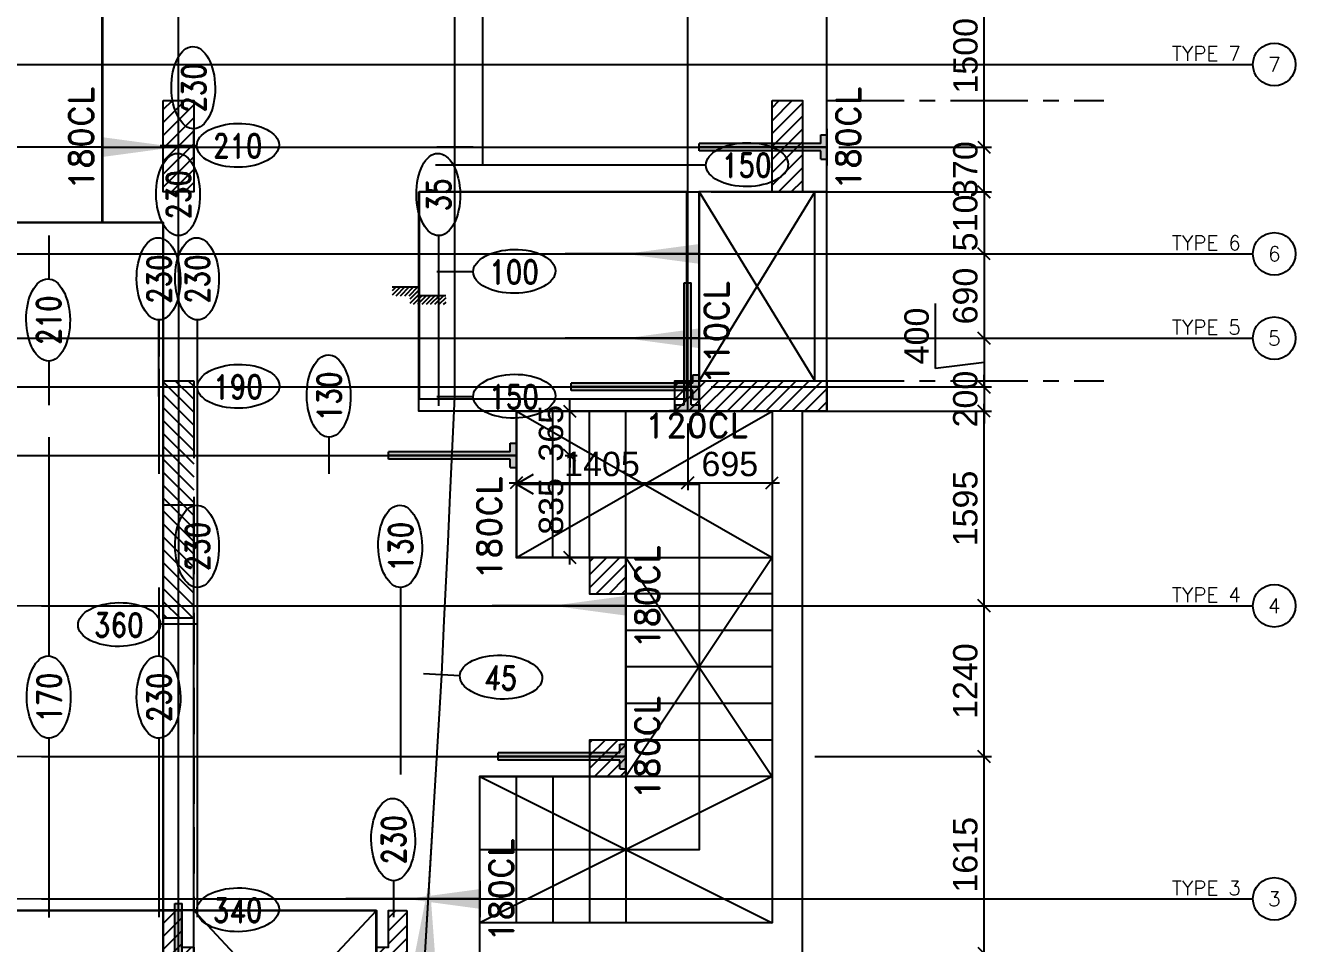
# Model space of a CAD drawing. Header units: centimetres. Extents: x 96271 to 179142, y 9855 to 112216.
# Drawn here: x 149848 to 150892, y 61433 to 62187 of the extents above; entities that cross this region are included whole.
import ezdxf
from ezdxf.enums import TextEntityAlignment as Align

# ---------------------------------------------------------------- set-up
doc = ezdxf.new("R2010")
doc.units = ezdxf.units.CM
doc.header["$LTSCALE"] = 100
doc.header["$MEASUREMENT"] = 0
doc.header["$PDSIZE"] = 0.2
for name, pattern in [('B-11553-XREF-L+1341.1-00$0$CENTER', [50.8, 31.75, -6.35, 6.35, -6.35]), ('B-11553-XREF-L+1341.1-00$0$DASHED2', [9.525, 6.35, -3.175]), ('B-11553-XREF-L+1341.1-00$0$HIDDEN', [9.525, 6.35, -3.175])]:
    doc.linetypes.add(name, pattern=pattern)
doc.layers.get('0').update_dxf_attribs({"linetype": 'CONTINUOUS'})
doc.layers.get('DEFPOINTS').update_dxf_attribs({"linetype": 'CONTINUOUS'})
for name, color, linetype in [('B-11553-XREF-L+1341.1-00$0$CCL-BEAM', 3, 'B-11553-XREF-L+1341.1-00$0$HIDDEN'), ('B-11553-XREF-L+1341.1-00$0$CCL-COLUMN', 4, 'CONTINUOUS'), ('B-11553-XREF-L+1341.1-00$0$CCL-COLUMN HATCH', 8, 'CONTINUOUS'), ('B-11553-XREF-L+1341.1-00$0$CCL-GRID LINE', 8, 'B-11553-XREF-L+1341.1-00$0$CENTER'), ('B-11553-XREF-L+1341.1-00$0$CCL-OPENING', 1, 'CONTINUOUS'), ('B-11553-XREF-L+1341.1-00$0$CCL-SLAB EDGE', 1, 'CONTINUOUS'), ('B-11553-XREF-L+1341.1-00$0$CCL-STAIRS', 11, 'CONTINUOUS'), ('B-11553-XREF-L+1341.1-00$0$CCL-WALL', 6, 'CONTINUOUS'), ('B-11553-XREF-L+1341.1-00$0$CCL-WALL HATCH', 8, 'CONTINUOUS'), ('B-11553-XREF-L+1341.1-00$0$CCL-WALL UNDER', 7, 'B-11553-XREF-L+1341.1-00$0$DASHED2'), ('CCL-TENDON 1 HORIZONTAL', 7, 'CONTINUOUS'), ('CCL-TENDON 1 VERTICAL', 7, 'CONTINUOUS'), ('CCL-TENDON DIM-H', 7, 'CONTINUOUS'), ('CCL-TENDON DIM-V', 1, 'CONTINUOUS'), ('CCL-TENDON HEIGHT-H', 4, 'CONTINUOUS'), ('CCL-TENDON HEIGHT-V', 4, 'CONTINUOUS'), ('CCL-TENDON TYPE-H', 3, 'CONTINUOUS'), ('CCL-TENDON TYPE-V', 3, 'CONTINUOUS'), ('CCL-TENDON-H', 8, 'CONTINUOUS'), ('CCL-TENDON-V', 8, 'CONTINUOUS'), ('cclBeamSlab', 7, 'CONTINUOUS'), ('Giff_Tendon_TendSched', 3, 'CONTINUOUS')]:
    doc.layers.add(name, color=color, linetype=linetype)
doc.styles.add('ROMAND', font='romand.shx', dxfattribs={"height": 10})
doc.styles.add('ROMANS_PROG', font='ROMANS.shx')
doc.styles.add('style1', font='sanss___.ttf')
doc.dimstyles.new('CCL-100', dxfattribs={"dimtxt": 200, "dimasz": 100, "dimexe": 60, "dimexo": 100, "dimgap": 50, "dimtad": 1, "dimdec": 0, "dimrnd": 5, "dimdsep": 46, "dimtxsty": 'style1', "dimblk": 'OBLIQUE', "dimcen": 90, "dimdle": 60, "dimclrd": 256, "dimclre": 8, "dimclrt": 7, "dimadec": 0, "dimazin": 0, "dimtfac": 1, "dimtdec": 0, "dimtix": 1, "dimtmove": 1, "dimatfit": 3, "dimfxl": 1, "dimtolj": 1, "dimarcsym": 0})

# ---------------------------------------------------------------- blocks, each defined once
blk = doc.blocks.new('ccl-gu-dead_end')
h = blk.add_hatch(color=7)
h.paths.add_polyline_path([(1050, 0), (1050, 30), (50, 30), (50, 100), (0, 100), (0, 0)])
h.paths.add_polyline_path([(1050, -30), (1050, 0), (0, 0), (0, -100), (50, -100), (50, -30)])
at = {"color": 7}
for p, q in [((0, 100), (0, -100)), ((50, 100), (0, 100)), ((0, 0), (1050, 0)), ((50, 100), (50, 30)), ((50, 30), (1050, 30)), ((1050, 30), (1050, -30)), ((50, -100), (0, -100)), ((50, -30), (1050, -30)), ((50, -30), (50, -100))]:
    blk.add_line(p, q, dxfattribs=at)
blk = doc.blocks.new('ccl-gu-live_end')
at = {"color": 7}
blk.add_line((0, 0), (1100, 0), dxfattribs=at)
blk.add_solid([(603, 0), (0, 81), (0, -81)], dxfattribs=at)
blk = doc.blocks.new('2-v', base_point=(14997, 14598.9))
at = {"layer": 'CCL-TENDON-V'}
blk.add_lwpolyline([(14997, 14598.9), (14997, 15592.6), (14997, 17942.4), (14998.75, 18915.5), (15000.5, 19888.6), (14997, 21867.6), (14997, 23280.1), (14997, 24692.6), (14997, 25127.63), (14997, 26012.28), (14997, 26622.6)], dxfattribs=at)
at = {"layer": 'CCL-TENDON TYPE-V'}
for name, p, rotation in [('ccl-gu-live_end', (14997, 26622.6), 270), ('ccl-gu-dead_end', (14997, 14598.9), 90)]:
    blk.add_blockref(name, p, dxfattribs=dict(at, rotation=rotation))
blk = doc.blocks.new('ccl-Tend-Chair-Height-Text')
at = {"color": 4}
blk.add_ellipse((469, 6), major_axis=(469, 6), ratio=0.532883, dxfattribs=at)
at = {"color": 3, "style": 'ROMAND', "width": 0.8}
blk.add_attdef('CHAIR_HT', text='', height=275, dxfattribs=at).set_placement((466, 0), align=Align.MIDDLE)
blk = doc.blocks.new('3-v', base_point=(17022, 15242.6))
at = {"layer": 'CCL-TENDON-V'}
blk.add_lwpolyline([(17022, 15242.6), (17060.86, 15891.96), (17098.74, 16525.13), (17158.6, 17525.4), (17179.8, 17970.94), (17210.52, 18616.74), (17228.9, 19003.08), (17267.2, 19808.1), (17267.2, 20833), (17267.2, 21857.8), (17267.2, 23264.3), (17267.2, 24670.8), (17267.2, 25110.74), (17267.2, 26005.39), (17267.2, 26622.6)], dxfattribs=at)
at = {"layer": 'CCL-TENDON TYPE-V'}
for name, p, rotation in [('ccl-gu-dead_end', (17267.2, 26622.6), 270), ('ccl-gu-live_end', (17022, 15242.6), 86.5753021620002)]:
    blk.add_blockref(name, p, dxfattribs=dict(at, rotation=rotation))
blk = doc.blocks.new('4-v', base_point=(19178.7, 19692.6))
at = {"layer": 'CCL-TENDON-V'}
blk.add_lwpolyline([(19178.7, 19692.6), (19178.7, 20797.08), (19178.7, 21709.1), (19178.7, 23190), (19178.7, 24670.8), (19178.7, 25110.74), (19178.7, 26005.39), (19178.7, 26622.6)], dxfattribs=at)
at = {"layer": 'CCL-TENDON TYPE-V'}
for name, p, rotation in [('ccl-gu-live_end', (19178.7, 26622.6), 270), ('ccl-gu-dead_end', (19178.7, 19692.6), 90)]:
    blk.add_blockref(name, p, dxfattribs=dict(at, rotation=rotation))
blk = doc.blocks.new('12-h', base_point=(11853.1, 20288.6))
at = {"layer": 'CCL-TENDON-H'}
blk.add_lwpolyline([(11853.1, 20288.6), (12872, 20288.6), (13934.5, 20288.6), (14837, 20288.6), (15153, 20288.6), (15651.68, 20288.6), (16378.21, 20288.6), (17212.5, 20288.6), (18097.4, 20288.6), (19272, 20288.6)], dxfattribs=at)
at = {"layer": 'CCL-TENDON TYPE-H'}
blk.add_blockref('ccl-gu-dead_end', (11853.1, 20288.6), dxfattribs=at)
at = {"layer": 'CCL-TENDON TYPE-H', "rotation": 180}
blk.add_blockref('ccl-gu-live_end', (19272, 20288.6), dxfattribs=at)
blk = doc.blocks.new('13-h', base_point=(14372, 21857.8))
at = {"layer": 'CCL-TENDON-H'}
blk.add_lwpolyline([(14372, 21857.8), (15122, 21857.8), (15865.68, 21857.8), (16534.9, 21857.8), (17497, 21857.8), (18339.25, 21857.8), (19250.29, 21857.8), (20322, 21857.8)], dxfattribs=at)
at = {"layer": 'CCL-TENDON TYPE-H'}
blk.add_blockref('ccl-gu-live_end', (14372, 21857.8), dxfattribs=at)
at = {"layer": 'CCL-TENDON TYPE-H', "rotation": 180}
blk.add_blockref('ccl-gu-dead_end', (20322, 21857.8), dxfattribs=at)
blk = doc.blocks.new('3-h', base_point=(4022, 15689.7))
at = {"layer": 'CCL-TENDON-H'}
blk.add_lwpolyline([(4022, 15689.7), (5342.21, 15689.7), (6545.72, 15689.7), (8447, 15689.7), (9513.7, 15689.7), (10188.91, 15689.7), (11059.87, 15689.7), (11705.82, 15689.7), (12439.07, 15689.7), (12747, 15689.7), (13872, 15685.7), (14837, 15685.7), (15153, 15685.7), (15958.5, 15685.7), (16764, 15685.7), (17472, 15685.7)], dxfattribs=at)
at = {"layer": 'CCL-TENDON TYPE-H', "rotation": 180}
blk.add_blockref('ccl-gu-live_end', (17472, 15685.7), dxfattribs=at)
blk = doc.blocks.new('4-h', base_point=(4022, 16859.1))
at = {"layer": 'CCL-TENDON-H'}
blk.add_lwpolyline([(4022, 16859.1), (5342.21, 16859.1), (6545.72, 16859.1), (8447, 16859.1), (9513.7, 16859.1), (10188.91, 16859.1), (11059.87, 16859.1), (11705.82, 16859.1), (12439.07, 16859.1), (12747, 16859.1), (13872, 16855.1), (14837, 16855.1), (15153, 16855.1), (15831.76, 16855.1), (16849.9, 16855.1), (18002.3, 16855.1), (18672, 16855.1)], dxfattribs=at)
at = {"layer": 'CCL-TENDON TYPE-H', "rotation": 180}
blk.add_blockref('ccl-gu-dead_end', (18672, 16855.1), dxfattribs=at)
blk = doc.blocks.new('5-h', base_point=(4022, 18096.6))
at = {"layer": 'CCL-TENDON-H'}
blk.add_lwpolyline([(4022, 18096.6), (4783.69, 18096.6), (5700.7, 18096.6), (6292.62, 18096.6), (7127.72, 18096.6), (8447, 18096.6), (9513.7, 18096.6), (10188.91, 18096.6), (11059.87, 18096.6), (11705.82, 18096.6), (12439.07, 18096.6), (12747, 18096.6), (13872, 18092.6), (14837, 18092.6), (15153, 18092.6), (15820.4, 18092.6), (16821.5, 18092.6), (17991.86, 18092.6), (18672, 18092.6)], dxfattribs=at)
at = {"layer": 'CCL-TENDON TYPE-H', "rotation": 180}
blk.add_blockref('ccl-gu-live_end', (18672, 18092.6), dxfattribs=at)
blk = doc.blocks.new('6-h', base_point=(4022, 19326.6))
at = {"layer": 'CCL-TENDON-H'}
blk.add_lwpolyline([(4022, 19326.6), (4783.69, 19326.6), (5700.7, 19326.6), (6292.62, 19326.6), (7127.72, 19326.6), (8447, 19326.6), (9544.71, 19326.6), (10239.55, 19326.6), (11135.82, 19326.6), (11800.55, 19326.6), (12555.12, 19326.6), (12872, 19326.6), (13934.5, 19326.6), (14837, 19326.6), (15153, 19326.6), (16234.5, 19326.6), (17206.9, 19326.6), (17772, 19326.6)], dxfattribs=at)
at = {"layer": 'CCL-TENDON TYPE-H', "rotation": 180}
blk.add_blockref('ccl-gu-dead_end', (17772, 19326.6), dxfattribs=at)
blk = doc.blocks.new('7-h', base_point=(4022, 19888.6))
at = {"layer": 'CCL-TENDON-H'}
blk.add_lwpolyline([(4022, 19888.6), (4783.69, 19888.6), (5700.7, 19888.6), (6292.62, 19888.6), (7127.72, 19888.6), (8447, 19888.6), (9544.71, 19888.6), (10239.55, 19888.6), (11135.82, 19888.6), (11800.55, 19888.6), (12555.12, 19888.6), (12872, 19888.6), (13934.5, 19888.6), (14837, 19888.6), (15153, 19888.6), (15651.68, 19888.6), (16378.21, 19888.6), (17212.5, 19888.6), (18097.4, 19888.6), (19272, 19888.6)], dxfattribs=at)
at = {"layer": 'CCL-TENDON TYPE-H', "rotation": 180}
blk.add_blockref('ccl-gu-dead_end', (19272, 19888.6), dxfattribs=at)
blk = doc.blocks.new('8-h', base_point=(4022, 20980.8))
at = {"layer": 'CCL-TENDON-H'}
blk.add_lwpolyline([(4022, 20980.8), (4783.69, 20980.8), (5700.7, 20980.8), (6292.62, 20980.8), (7127.72, 20980.8), (8447, 20980.8), (9544.71, 20980.8), (10239.55, 20980.8), (11135.82, 20980.8), (11800.55, 20980.8), (12555.12, 20980.8), (12872, 20980.8), (13934.5, 20980.8), (14997, 20980.8), (15666.31, 20980.8), (16268.61, 20980.8), (17134.5, 20980.8), (18052.92, 20980.8), (19272, 20980.8)], dxfattribs=at)
at = {"layer": 'CCL-TENDON TYPE-H', "rotation": 180}
blk.add_blockref('ccl-gu-live_end', (19272, 20980.8), dxfattribs=at)
blk = doc.blocks.new('B-11553-XREF-L+1341.1-00$0$S')
at = {"layer": 'B-11553-XREF-L+1341.1-00$0$CCL-WALL HATCH'}
h = blk.add_hatch(dxfattribs=at)
h.set_pattern_fill('ANSI31', color=256, scale=200, style=0)
h.set_pattern_definition([(135, (37609.085, 246.282), (17.67767, 17.67767), [])])
h.paths.add_polyline_path([(18732, 47318), (18732, 47393), (18512, 47393), (18512, 47323), (18293, 47323), (18293, 47248), (18587, 47248), (18587, 47318)])
at = {"layer": 'B-11553-XREF-L+1341.1-00$0$CCL-SLAB EDGE'}
blk.add_lwpolyline([(18732, 47393), (18512, 47393), (18512, 47323), (18293, 47323)], dxfattribs=at)
blk = doc.blocks.new('B-11553-XREF-L+1341.1-00', base_point=(3.4, 3.6))
at = {"layer": 'B-11553-XREF-L+1341.1-00$0$CCL-COLUMN HATCH'}
h = blk.add_hatch(dxfattribs=at)
h.set_pattern_fill('ANSI31', color=256, scale=600, style=0)
h.paths.add_polyline_path([(10850, 9500), (11100, 9500), (11100, 8750), (10850, 8750)])
h = blk.add_hatch(dxfattribs=at)
h.set_pattern_fill('ANSI31', color=256, scale=600, style=0)
h.paths.add_polyline_path([(15850, 9500), (16100, 9500), (16100, 8750), (15850, 8750)])
h = blk.add_hatch(dxfattribs=at)
h.set_pattern_fill('ANSI31', color=256, scale=600, angle=90, style=0)
h.paths.add_polyline_path([(10850, 7200), (11100, 7200), (11100, 5250), (10850, 5250)])
h = blk.add_hatch(dxfattribs=at)
h.set_pattern_fill('ANSI31', color=256, scale=600, style=0)
h.paths.add_polyline_path([(16300, 6950), (15050, 6950), (15050, 7200), (16300, 7200)])
h = blk.add_hatch(dxfattribs=at)
h.set_pattern_fill('ANSI31', color=256, scale=600, style=0)
h.paths.add_polyline_path([(14650, 5750), (14350, 5750), (14350, 5450), (14650, 5450)])
h = blk.add_hatch(dxfattribs=at)
h.set_pattern_fill('ANSI31', color=256, scale=600, style=0)
h.paths.add_polyline_path([(14650, 4250), (14350, 4250), (14350, 3950), (14650, 3950)])
at = {"layer": 'B-11553-XREF-L+1341.1-00$0$CCL-WALL HATCH'}
h = blk.add_hatch(dxfattribs=at)
h.set_pattern_fill('ANSI31', color=256, scale=600, style=0)
h.paths.add_polyline_path([(12700, 2850), (12700, 2550), (12600, 2550), (12600, 1250), (11100, 1250), (11100, 2550), (11000, 2550), (11000, 2850), (10850, 2850), (10850, 1000), (12850, 1000), (12850, 2850)])
at = {"layer": 'B-11553-XREF-L+1341.1-00$0$CCL-BEAM', "ltscale": 0.6}
for points in [[(10850, 5250), (10850, 2850)], [(11100, 5250), (11100, 2850)]]:
    blk.add_lwpolyline(points, dxfattribs=at)
at = {"layer": 'B-11553-XREF-L+1341.1-00$0$CCL-COLUMN'}
for points in [[(10850, 9500), (11100, 9500), (11100, 8750), (10850, 8750)], [(15850, 9500), (16100, 9500), (16100, 8750), (15850, 8750)], [(16300, 6950), (15050, 6950), (15050, 7200), (16300, 7200)], [(14650, 5750), (14350, 5750), (14350, 5450), (14650, 5450)], [(14650, 4250), (14350, 4250), (14350, 3950), (14650, 3950)]]:
    blk.add_lwpolyline(points, close=True, dxfattribs=at)
at = {"layer": 'B-11553-XREF-L+1341.1-00$0$CCL-GRID LINE', "ltscale": 0.2}
for p, q in [((16300, 9500), (18575.6, 9500)), ((16300, 7200), (18575.6, 7200))]:
    blk.add_line(p, q, dxfattribs=at)
at = {"layer": 'B-11553-XREF-L+1341.1-00$0$CCL-OPENING', "color": 8, "ltscale": 10}
for p, q in [((15250, 8750), (16200, 7200)), ((16200, 8750), (15250, 7200)), ((11100, 2850), (12600, 1250)), ((11100, 1250), (12600, 2850))]:
    blk.add_line(p, q, dxfattribs=at)
for points in [[(13750, 5750), (15850, 6950)], [(13750, 6950), (15850, 5750)], [(14650, 5750), (15850, 3950)], [(15850, 5750), (14650, 3950)], [(13450, 3950), (15850, 2750)], [(15850, 3950), (13450, 2750)]]:
    blk.add_lwpolyline(points, dxfattribs=at)
at = {"layer": 'B-11553-XREF-L+1341.1-00$0$CCL-SLAB EDGE'}
blk.add_lwpolyline([(16300, 8850), (16300, 13880), (10350, 13880), (10350, 8500), (8850, 8500), (8850, 11200), (0, 11200), (0, 0), (8850, 0), (8850, 2850), (10850, 2850), (10850, 1000), (13550, 1000), (13550, 2500), (16100, 2500), (16100, 6950), (16300, 6950), (16300, 8850)], dxfattribs=at)
for points in [[(15150, 8750), (12950, 8750), (12950, 7050), (15150, 7050)], [(16200, 8750), (15250, 8750), (15250, 7200), (16200, 7200)], [(13450, 3950), (14650, 3950), (14650, 5750), (13750, 5750), (13750, 6950), (15850, 6950), (15850, 2750), (13450, 2750)], [(11100, 2850), (12600, 2850), (12600, 1250), (11100, 1250)]]:
    blk.add_lwpolyline(points, close=True, dxfattribs=at)
at = {"layer": 'B-11553-XREF-L+1341.1-00$0$CCL-STAIRS', "ltscale": 0.3}
for p, q in [((14050, 5750), (14050, 6950)), ((14350, 5750), (14350, 6950)), ((14650, 5750), (14650, 6950)), ((14050, 3950), (14050, 2750)), ((14350, 3950), (14350, 2750)), ((14650, 3950), (14650, 2750))]:
    blk.add_line(p, q, dxfattribs=at)
for points in [[(13750, 6950), (13750, 5750)], [(13886.6, 6428.9), (13750, 6350), (13886.6, 6271.1)], [(13750, 6350), (15250, 6350), (15250, 3350), (13450, 3350)], [(13800, 5750), (14335, 5750)], [(14650, 5750), (15850, 5750)], [(15850, 5450), (14650, 5450)], [(15850, 5150), (14650, 5150)], [(15850, 4850), (14650, 4850)], [(15850, 4550), (14650, 4550)], [(15850, 4250), (14650, 4250)], [(13450, 2750), (13450, 3950)], [(13750, 2750), (13750, 3950)], [(15850, 3950), (14646.4, 3950)]]:
    blk.add_lwpolyline(points, dxfattribs=at)
at = {"layer": 'B-11553-XREF-L+1341.1-00$0$CCL-WALL'}
blk.add_lwpolyline([(12850, 2850), (12850, 1000), (10850, 1000), (10850, 2850), (11000, 2850), (11000, 2550), (11100, 2550), (11100, 1250), (12600, 1250), (12600, 2550), (12700, 2550), (12700, 2850)], close=True, dxfattribs=at)
at = {"layer": 'B-11553-XREF-L+1341.1-00$0$CCL-WALL UNDER'}
blk.add_lwpolyline([(10850, 7200), (11100, 7200), (11100, 5250), (10850, 5250)], close=True, dxfattribs=at)
at = {"xscale": -1}
blk.add_blockref('B-11553-XREF-L+1341.1-00$0$S', (31462.4, -39422.9), dxfattribs=at)
blk = doc.blocks.new('_Oblique')
at = {"color": 0, "linetype": 'ByBlock', "lineweight": -2}
blk.add_line((-0.5, -0.5), (0.5, 0.5), dxfattribs=at)
blk = doc.blocks.new('*D1597')
at = {"layer": 'CCL-TENDON DIM-H', "lineweight": -2, "transparency": 16777216}
for p, q in [((21613, 21857), (21614, 21957)), ((21613, 21489), (21613, 21857)), ((21613, 21489), (21613, 21389))]:
    blk.add_line(p, q, dxfattribs=at)
at = {"layer": 'CCL-TENDON DIM-H', "color": 8, "lineweight": -2, "transparency": 16777216}
for p, q in [((20420, 21858), (21673, 21857)), ((20420, 21490), (21673, 21489))]:
    blk.add_line(p, q, dxfattribs=at)
at = {"layer": 'DEFPOINTS', "color": 0, "transparency": 16777216}
for p in [(20320, 21858), (21613, 21857), (20320, 21490)]:
    blk.add_point(p, dxfattribs=at)
at = {"layer": 'CCL-TENDON DIM-H', "lineweight": -2, "transparency": 16777216, "xscale": 100, "yscale": 100, "zscale": 100}
for p, rotation in [((21613, 21857), 269.9776624652396), ((21613, 21489), 89.97766246523956)]:
    blk.add_blockref('_Oblique', p, dxfattribs=dict(at, rotation=rotation))
at = {"layer": 'CCL-TENDON DIM-H', "color": 7, "transparency": 16777216, "insert": (21460, 21673), "char_height": 200, "attachment_point": 5, "rotation": 89.9777, "style": 'style1'}
blk.add_mtext('\\A1;370', dxfattribs=at)
blk = doc.blocks.new('*D1598')
at = {"layer": 'CCL-TENDON DIM-H', "lineweight": -2, "transparency": 16777216}
blk.add_line((21613, 21797), (21614, 23417), dxfattribs=at)
at = {"layer": 'CCL-TENDON DIM-H', "color": 8, "lineweight": -2, "transparency": 16777216}
for p, q in [((20421, 23358), (21674, 23357)), ((20420, 21858), (21673, 21857))]:
    blk.add_line(p, q, dxfattribs=at)
at = {"layer": 'DEFPOINTS', "color": 0, "transparency": 16777216}
for p in [(20321, 23358), (21614, 23357), (20320, 21858)]:
    blk.add_point(p, dxfattribs=at)
at = {"layer": 'CCL-TENDON DIM-H', "lineweight": -2, "transparency": 16777216, "xscale": 100, "yscale": 100, "zscale": 100}
for p, rotation in [((21614, 23357), 89.97766246523977), ((21613, 21857), 269.9776624652397)]:
    blk.add_blockref('_Oblique', p, dxfattribs=dict(at, rotation=rotation))
at = {"layer": 'CCL-TENDON DIM-H', "color": 7, "transparency": 16777216, "insert": (21461, 22607), "char_height": 200, "attachment_point": 5, "rotation": 89.9777, "style": 'style1'}
blk.add_mtext('\\A1;1500', dxfattribs=at)
blk = doc.blocks.new('*D1602')
at = {"layer": 'CCL-TENDON DIM-H', "lineweight": -2, "transparency": 16777216}
for p, q in [((21613, 21490), (21613, 21590)), ((21613, 21490), (21613, 20981)), ((21613, 20981), (21613, 20881))]:
    blk.add_line(p, q, dxfattribs=at)
at = {"layer": 'CCL-TENDON DIM-H', "color": 8, "lineweight": -2, "transparency": 16777216}
for p, q in [((19372, 21490), (21673, 21490)), ((19372, 20981), (21673, 20981))]:
    blk.add_line(p, q, dxfattribs=at)
at = {"layer": 'DEFPOINTS', "color": 0, "transparency": 16777216}
for p in [(19272, 21490), (19272, 20981), (21613, 20981)]:
    blk.add_point(p, dxfattribs=at)
at = {"layer": 'CCL-TENDON DIM-H', "lineweight": -2, "transparency": 16777216, "xscale": 100, "yscale": 100, "zscale": 100}
for p, rotation in [((21613, 21490), 270), ((21613, 20981), 90)]:
    blk.add_blockref('_Oblique', p, dxfattribs=dict(at, rotation=rotation))
at = {"layer": 'CCL-TENDON DIM-H', "color": 7, "transparency": 16777216, "insert": (21460, 21235), "char_height": 200, "attachment_point": 5, "rotation": 90, "style": 'style1'}
blk.add_mtext('\\A1;510', dxfattribs=at)
blk = doc.blocks.new('*D1603')
at = {"layer": 'CCL-TENDON DIM-H', "color": 8, "lineweight": -2, "transparency": 16777216}
for p, q in [((19372, 20981), (21673, 20981)), ((19372, 20289), (21673, 20289))]:
    blk.add_line(p, q, dxfattribs=at)
at = {"layer": 'CCL-TENDON DIM-H', "lineweight": -2, "transparency": 16777216}
blk.add_line((21613, 21041), (21613, 20229), dxfattribs=at)
at = {"layer": 'DEFPOINTS', "color": 0, "transparency": 16777216}
for p in [(19272, 20981), (19272, 20289), (21613, 20289)]:
    blk.add_point(p, dxfattribs=at)
at = {"layer": 'CCL-TENDON DIM-H', "lineweight": -2, "transparency": 16777216, "xscale": 100, "yscale": 100, "zscale": 100}
for p, rotation in [((21613, 20981), 90), ((21613, 20289), 270)]:
    blk.add_blockref('_Oblique', p, dxfattribs=dict(at, rotation=rotation))
at = {"layer": 'CCL-TENDON DIM-H', "color": 7, "transparency": 16777216, "insert": (21460, 20635), "char_height": 200, "attachment_point": 5, "rotation": 90, "style": 'style1'}
blk.add_mtext('\\A1;690', dxfattribs=at)
blk = doc.blocks.new('*D1604')
at = {"layer": 'CCL-TENDON DIM-H', "lineweight": -2, "transparency": 16777216}
for p, q in [((21213, 20039), (21213, 20575)), ((21613, 20349), (21613, 19829)), ((21613, 20089), (21213, 20039))]:
    blk.add_line(p, q, dxfattribs=at)
at = {"layer": 'CCL-TENDON DIM-H', "color": 8, "lineweight": -2, "transparency": 16777216}
for p, q in [((19372, 20289), (21673, 20289)), ((19372, 19889), (21673, 19889))]:
    blk.add_line(p, q, dxfattribs=at)
at = {"layer": 'DEFPOINTS', "color": 0, "transparency": 16777216}
for p in [(19272, 20289), (19272, 19889), (21613, 19889)]:
    blk.add_point(p, dxfattribs=at)
at = {"layer": 'CCL-TENDON DIM-H', "lineweight": -2, "transparency": 16777216, "xscale": 100, "yscale": 100, "zscale": 100}
for p, rotation in [((21613, 20289), 90), ((21613, 19889), 270)]:
    blk.add_blockref('_Oblique', p, dxfattribs=dict(at, rotation=rotation))
at = {"layer": 'CCL-TENDON DIM-H', "color": 7, "transparency": 16777216, "insert": (21060, 20307), "char_height": 200, "attachment_point": 5, "rotation": 90, "style": 'style1'}
blk.add_mtext('\\A1;400', dxfattribs=at)
blk = doc.blocks.new('*D1605')
at = {"layer": 'CCL-TENDON DIM-H', "lineweight": -2, "transparency": 16777216}
for p, q in [((21613, 19889), (21613, 19989)), ((21613, 19889), (21613, 19690)), ((21613, 19690), (21613, 19590))]:
    blk.add_line(p, q, dxfattribs=at)
at = {"layer": 'CCL-TENDON DIM-H', "color": 8, "lineweight": -2, "transparency": 16777216}
for p, q in [((19372, 19889), (21673, 19889)), ((20422, 19690), (21673, 19690))]:
    blk.add_line(p, q, dxfattribs=at)
at = {"layer": 'DEFPOINTS', "color": 0, "transparency": 16777216}
for p in [(19272, 19889), (20322, 19690), (21613, 19690)]:
    blk.add_point(p, dxfattribs=at)
at = {"layer": 'CCL-TENDON DIM-H', "lineweight": -2, "transparency": 16777216, "xscale": 100, "yscale": 100, "zscale": 100}
for p, rotation in [((21613, 19889), 270), ((21613, 19690), 90)]:
    blk.add_blockref('_Oblique', p, dxfattribs=dict(at, rotation=rotation))
at = {"layer": 'CCL-TENDON DIM-H', "color": 7, "transparency": 16777216, "insert": (21460, 19789), "char_height": 200, "attachment_point": 5, "rotation": 90, "style": 'style1'}
blk.add_mtext('\\A1;200', dxfattribs=at)
blk = doc.blocks.new('*D1606')
at = {"layer": 'CCL-TENDON DIM-V', "color": 8, "lineweight": -2, "transparency": 16777216}
for p, q in [((17772, 19590), (17772, 19042)), ((19179, 19590), (19179, 19042))]:
    blk.add_line(p, q, dxfattribs=at)
at = {"layer": 'CCL-TENDON DIM-V', "lineweight": -2, "transparency": 16777216}
blk.add_line((17712, 19102), (19239, 19102), dxfattribs=at)
at = {"layer": 'DEFPOINTS', "color": 0, "transparency": 16777216}
for p in [(17772, 19690), (19179, 19690), (19179, 19102)]:
    blk.add_point(p, dxfattribs=at)
at = {"layer": 'CCL-TENDON DIM-V', "lineweight": -2, "transparency": 16777216, "xscale": 100, "yscale": 100, "zscale": 100, "rotation": 180}
blk.add_blockref('_Oblique', (17772, 19102), dxfattribs=at)
at = {"layer": 'CCL-TENDON DIM-V', "lineweight": -2, "transparency": 16777216, "xscale": 100, "yscale": 100, "zscale": 100}
blk.add_blockref('_Oblique', (19179, 19102), dxfattribs=at)
at = {"layer": 'CCL-TENDON DIM-V', "color": 7, "transparency": 16777216, "insert": (18475, 19255), "char_height": 200, "attachment_point": 5, "style": 'style1'}
blk.add_mtext('\\A1;1405', dxfattribs=at)
blk = doc.blocks.new('*D1607')
at = {"layer": 'CCL-TENDON DIM-V', "color": 8, "lineweight": -2, "transparency": 16777216}
for p, q in [((19179, 19590), (19179, 19042)), ((19872, 19590), (19872, 19042))]:
    blk.add_line(p, q, dxfattribs=at)
at = {"layer": 'CCL-TENDON DIM-V', "lineweight": -2, "transparency": 16777216}
blk.add_line((19119, 19102), (19932, 19102), dxfattribs=at)
at = {"layer": 'DEFPOINTS', "color": 0, "transparency": 16777216}
for p in [(19179, 19690), (19872, 19690), (19872, 19102)]:
    blk.add_point(p, dxfattribs=at)
at = {"layer": 'CCL-TENDON DIM-V', "lineweight": -2, "transparency": 16777216, "xscale": 100, "yscale": 100, "zscale": 100, "rotation": 180}
blk.add_blockref('_Oblique', (19179, 19102), dxfattribs=at)
at = {"layer": 'CCL-TENDON DIM-V', "lineweight": -2, "transparency": 16777216, "xscale": 100, "yscale": 100, "zscale": 100}
blk.add_blockref('_Oblique', (19872, 19102), dxfattribs=at)
at = {"layer": 'CCL-TENDON DIM-V', "color": 7, "transparency": 16777216, "insert": (19525, 19255), "char_height": 200, "attachment_point": 5, "style": 'style1'}
blk.add_mtext('\\A1;695', dxfattribs=at)
blk = doc.blocks.new('*D1608')
at = {"layer": 'CCL-TENDON DIM-H', "lineweight": -2, "transparency": 16777216}
blk.add_line((21613, 15180), (21613, 16915), dxfattribs=at)
at = {"layer": 'CCL-TENDON DIM-H', "color": 8, "lineweight": -2, "transparency": 16777216}
for p, q in [((20222, 16855), (21673, 16855)), ((20222, 15240), (21673, 15240))]:
    blk.add_line(p, q, dxfattribs=at)
at = {"layer": 'DEFPOINTS', "color": 0, "transparency": 16777216}
for p in [(20122, 16855), (21613, 16855), (20122, 15240)]:
    blk.add_point(p, dxfattribs=at)
at = {"layer": 'CCL-TENDON DIM-H', "lineweight": -2, "transparency": 16777216, "xscale": 100, "yscale": 100, "zscale": 100}
for p, rotation in [((21613, 16855), 90), ((21613, 15240), 270)]:
    blk.add_blockref('_Oblique', p, dxfattribs=dict(at, rotation=rotation))
at = {"layer": 'CCL-TENDON DIM-H', "color": 7, "transparency": 16777216, "insert": (21460, 16048), "char_height": 200, "attachment_point": 5, "rotation": 90, "style": 'style1'}
blk.add_mtext('\\A1;1615', dxfattribs=at)
blk = doc.blocks.new('*D1609')
at = {"layer": 'CCL-TENDON DIM-H', "color": 8, "lineweight": -2, "transparency": 16777216}
for p, q in [((20222, 18093), (21673, 18093)), ((20222, 16855), (21673, 16855))]:
    blk.add_line(p, q, dxfattribs=at)
at = {"layer": 'CCL-TENDON DIM-H', "lineweight": -2, "transparency": 16777216}
blk.add_line((21613, 16795), (21613, 18153), dxfattribs=at)
at = {"layer": 'DEFPOINTS', "color": 0, "transparency": 16777216}
for p in [(20122, 18093), (21613, 18093), (20122, 16855)]:
    blk.add_point(p, dxfattribs=at)
at = {"layer": 'CCL-TENDON DIM-H', "lineweight": -2, "transparency": 16777216, "xscale": 100, "yscale": 100, "zscale": 100}
for p, rotation in [((21613, 18093), 90), ((21613, 16855), 270)]:
    blk.add_blockref('_Oblique', p, dxfattribs=dict(at, rotation=rotation))
at = {"layer": 'CCL-TENDON DIM-H', "color": 7, "transparency": 16777216, "insert": (21460, 17474), "char_height": 200, "attachment_point": 5, "rotation": 90, "style": 'style1'}
blk.add_mtext('\\A1;1240', dxfattribs=at)
blk = doc.blocks.new('*D1610')
at = {"layer": 'CCL-TENDON DIM-H', "lineweight": -2, "transparency": 16777216}
blk.add_line((21613, 18033), (21613, 19750), dxfattribs=at)
at = {"layer": 'CCL-TENDON DIM-H', "color": 8, "lineweight": -2, "transparency": 16777216}
for p, q in [((20222, 19690), (21673, 19690)), ((20222, 18093), (21673, 18093))]:
    blk.add_line(p, q, dxfattribs=at)
at = {"layer": 'DEFPOINTS', "color": 0, "transparency": 16777216}
for p in [(20122, 19690), (21613, 19690), (20122, 18093)]:
    blk.add_point(p, dxfattribs=at)
at = {"layer": 'CCL-TENDON DIM-H', "lineweight": -2, "transparency": 16777216, "xscale": 100, "yscale": 100, "zscale": 100}
for p, rotation in [((21613, 19690), 90), ((21613, 18093), 270)]:
    blk.add_blockref('_Oblique', p, dxfattribs=dict(at, rotation=rotation))
at = {"layer": 'CCL-TENDON DIM-H', "color": 7, "transparency": 16777216, "insert": (21460, 18891), "char_height": 200, "attachment_point": 5, "rotation": 90, "style": 'style1'}
blk.add_mtext('\\A1;1595', dxfattribs=at)
blk = doc.blocks.new('*D1611')
at = {"layer": 'CCL-TENDON DIM-H', "color": 8, "lineweight": -2, "transparency": 16777216}
for p, q in [((18172, 19327), (18270, 19327)), ((18172, 18490), (18270, 18490))]:
    blk.add_line(p, q, dxfattribs=at)
at = {"layer": 'CCL-TENDON DIM-H', "lineweight": -2, "transparency": 16777216}
blk.add_line((18210, 18430), (18210, 19387), dxfattribs=at)
at = {"layer": 'DEFPOINTS', "color": 0, "transparency": 16777216}
for p in [(18072, 19327), (18210, 19327), (18072, 18490)]:
    blk.add_point(p, dxfattribs=at)
at = {"layer": 'CCL-TENDON DIM-H', "lineweight": -2, "transparency": 16777216, "xscale": 100, "yscale": 100, "zscale": 100}
for p, rotation in [((18210, 19327), 90), ((18210, 18490), 270)]:
    blk.add_blockref('_Oblique', p, dxfattribs=dict(at, rotation=rotation))
at = {"layer": 'CCL-TENDON DIM-H', "color": 7, "transparency": 16777216, "insert": (18057, 18908), "char_height": 200, "attachment_point": 5, "rotation": 90, "style": 'style1'}
blk.add_mtext('\\A1;835', dxfattribs=at)
blk = doc.blocks.new('*D1612')
at = {"layer": 'CCL-TENDON DIM-H', "lineweight": -2, "transparency": 16777216}
for p, q in [((18210, 19690), (18210, 19790)), ((18210, 19327), (18210, 19690)), ((18210, 19327), (18210, 19227))]:
    blk.add_line(p, q, dxfattribs=at)
at = {"layer": 'CCL-TENDON DIM-H', "color": 8, "lineweight": -2, "transparency": 16777216}
for p, q in [((18172, 19690), (18270, 19690)), ((18172, 19327), (18270, 19327))]:
    blk.add_line(p, q, dxfattribs=at)
at = {"layer": 'DEFPOINTS', "color": 0, "transparency": 16777216}
for p in [(18072, 19690), (18210, 19690), (18072, 19327)]:
    blk.add_point(p, dxfattribs=at)
at = {"layer": 'CCL-TENDON DIM-H', "lineweight": -2, "transparency": 16777216, "xscale": 100, "yscale": 100, "zscale": 100}
for p, rotation in [((18210, 19690), 270), ((18210, 19327), 90)]:
    blk.add_blockref('_Oblique', p, dxfattribs=dict(at, rotation=rotation))
at = {"layer": 'CCL-TENDON DIM-H', "color": 7, "transparency": 16777216, "insert": (18057, 19508), "char_height": 200, "attachment_point": 5, "rotation": 90, "style": 'style1'}
blk.add_mtext('\\A1;365', dxfattribs=at)
blk = doc.blocks.new('A$C173F2883')
at = {"layer": 'CCL-TENDON HEIGHT-H', "color": 0}
for p, q in [((19290.6, 11085), (19290.6, 12883.7)), ((19290.6, 11085), (19290.6, 12883.7)), ((19290.6, 11085), (19290.6, 12883.7)), ((16165.6, 11083.7), (16165.6, 11383.7)), ((16915.6, 11083.7), (16915.6, 11383.7)), ((16915.6, 11083.7), (16915.6, 11383.7)), ((16915.6, 11083.7), (16915.6, 11383.7)), ((19290.6, 11083.7), (19290.6, 11383.7)), ((19290.6, 11083.7), (19290.6, 11383.7)), ((19290.6, 11083.7), (19290.6, 11383.7)), ((22115.6, 11383.7), (22115.6, 11083.7)), ((15728.1, 10151.9), (15728.1, 10506.7)), ((16790.6, 10206.7), (16790.6, 10506.7)), ((16790.6, 10206.7), (16790.6, 10506.7)), ((16790.6, 10206.7), (16790.6, 10506.7)), ((18928.1, 9110.9), (18928.1, 10506.7)), ((18928.1, 9110.9), (18928.1, 10506.7)), ((21065.6, 10506.7), (21065.6, 10206.7)), ((16630.6, 8552.5), (16629.4, 9814.5)), ((16630.6, 9514.5), (16630.6, 9814.5)), ((16946.6, 4911.6), (16945.4, 9814.5)), ((16946.6, 9514.5), (16946.6, 9814.5)), ((16946.6, 9514.5), (16946.6, 9814.5)), ((16946.6, 9514.5), (16946.6, 9814.5)), ((21065.6, 9814.5), (21065.6, 9514.5)), ((15728.1, 9114.5), (15728.1, 9477.1)), ((15728.1, 9114.5), (15728.1, 9414.5)), ((16630.6, 9114.5), (16630.6, 9414.5)), ((16946.6, 9114.5), (16946.6, 9414.5)), ((16946.6, 9114.5), (16946.6, 9414.5)), ((16946.6, 9114.5), (16946.6, 9414.5)), ((21065.6, 9414.5), (21065.6, 9114.5)), ((15728.1, 7056.4), (15728.1, 8852.5)), ((18028.1, 8552.5), (18028.1, 8852.5)), ((18028.1, 8552.5), (18028.1, 8852.5)), ((19565.6, 8852.5), (19565.6, 8552.5)), ((16630.6, 7056.4), (16630.6, 7618.5)), ((16630.6, 7318.5), (16630.6, 7618.5)), ((16946.6, 7318.5), (16946.6, 7618.5)), ((16946.6, 7318.5), (16946.6, 7618.5)), ((18615.1, 6082.3), (18615.1, 7618.5)), ((18615.1, 6082.3), (18615.1, 7618.5)), ((20465.6, 7618.5), (20465.6, 7318.5)), ((15728.1, 4910.3), (15728.1, 6381)), ((16630.6, 4911.6), (16630.6, 6381)), ((16630.6, 6081), (16630.6, 6381)), ((16946.6, 6081), (16946.6, 6381)), ((16946.6, 6081), (16946.6, 6381)), ((20465.6, 6381), (20465.6, 6081)), ((16946.6, 4911.6), (16946.6, 5211.6)), ((16946.6, 4911.6), (16946.6, 5211.6)), ((18557.6, 4911.6), (18557.6, 5211.6)), ((19265.6, 5211.6), (19265.6, 4911.6))]:
    blk.add_line(p, q, dxfattribs=at)
at = {"layer": 'CCL-TENDON HEIGHT-V', "color": 0}
for p, q in [((16940.6, 11243.5), (16640.6, 11243.5)), ((19210.8, 11233.7), (18910.8, 11233.7)), ((21122.3, 11085), (18900.8, 11085)), ((19210.8, 10208.9), (18910.8, 10208.9)), ((16944.1, 9264.7), (16644.1, 9264.2)), ((19210.8, 9184), (18910.8, 9184)), ((21122.3, 9068.5), (20822.3, 9068.5)), ((21122.3, 9068.5), (20822.3, 9068.5)), ((16940.6, 7318), (16640.6, 7318.5)), ((16940.6, 7318), (16640.6, 7318.5)), ((19102, 6894.1), (18802.3, 6908.4)), ((19102, 6894.1), (18802.3, 6908.4)), ((19102, 6894.1), (18802.3, 6908.4)), ((19102, 6894.1), (18802.3, 6908.4)), ((16940.6, 4968.5), (16640.6, 4968.5))]:
    blk.add_line(p, q, dxfattribs=at)
at = {"layer": 'CCL-TENDON TYPE-H'}
for p, q in [((14665.6, 11911.2), (25615.6, 11911.2)), ((16165.6, 11233.7), (2314.9, 11233.7)), ((21065.6, 10356.7), (25615.6, 10356.7)), ((21065.6, 9664.5), (25615.6, 9664.5)), ((20465.6, 7468.5), (25615.6, 7468.5)), ((19265.6, 5061.6), (25615.6, 5061.6))]:
    blk.add_line(p, q, dxfattribs=at)
for centre in [(25790.6, 11911.2), (25790.6, 10356.7), (25790.6, 9664.5), (25790.6, 7468.5), (25790.6, 5061.6)]:
    blk.add_circle(centre, 175, dxfattribs=at)
at = {"layer": 'cclBeamSlab'}
for points in [[(16663.6, 10615.9), (16163.6, 10615.9), (16163.6, 15995.9), (22113.6, 15995.9), (22113.6, 10865.9), (21063.6, 10865.9), (21063.6, 9065.9), (19563.6, 9065.9), (19563.6, 7865.9), (20463.6, 7865.9), (20463.6, 6065.9), (19263.6, 6065.9), (19263.6, 4615.9), (18663.6, 4615.9), (18413.6, 4615.9), (18413.6, 4965.9), (16913.6, 4965.9), (16663.6, 4965.9)], [(14663.6, 4965.9), (14663.6, 2115.9), (5815.6, 2115.9), (5815.6, 13315.9), (14663.6, 13315.9), (14663.6, 10615.9), (16663.6, 10615.9), (16663.6, 3115.9), (16663.6, 4965.9)], [(18763.6, 10865.9), (21063.6, 10865.9), (21063.6, 9065.9), (18763.6, 9065.9)], [(16913.6, 8295.9), (16913.6, 3245.9), (16663.6, 3245.9), (16663.6, 8295.9)]]:
    blk.add_lwpolyline(points, close=True, dxfattribs=at)
at = {"layer": 'CCL-TENDON 1 HORIZONTAL', "xscale": 0.72, "yscale": 0.72, "zscale": 0.72, "rotation": 90}
for p, values in [((16915.6, 11383.7), {'CHAIR_HT': '230'}), ((16790.6, 10506.7), {'CHAIR_HT': '230'}), ((18928.1, 10506.7), {'CHAIR_HT': '35'}), ((16630.6, 9814.5), {'CHAIR_HT': '230'}), ((16946.6, 9814.5), {'CHAIR_HT': '230'}), ((15723.5, 9476.9), {'CHAIR_HT': '210'}), ((18028.1, 8852.5), {'CHAIR_HT': '130'}), ((16946.6, 7618.5), {'CHAIR_HT': '230'}), ((18615.1, 7618.5), {'CHAIR_HT': '130'}), ((15728.1, 6381), {'CHAIR_HT': '170'}), ((16630.6, 6381), {'CHAIR_HT': '230'}), ((18557.6, 5211.6), {'CHAIR_HT': '230'})]:
    blk.add_blockref('ccl-Tend-Chair-Height-Text', p, dxfattribs=at).add_auto_attribs(values)
at = {"layer": 'CCL-TENDON 1 HORIZONTAL'}
for name, p in [('13-h', (16165.6, 11233.7)), ('8-h', (5815.6, 10356.7)), ('12-h', (13646.7, 9664.5)), ('7-h', (5815.6, 9264.5)), ('6-h', (5815.6, 8702.5)), ('5-h', (5815.6, 7472.5)), ('4-h', (5815.6, 6235)), ('3-h', (5815.6, 5065.6))]:
    blk.add_blockref(name, p, dxfattribs=at)
at = {"layer": 'CCL-TENDON 1 VERTICAL'}
for name, p in [('2-v', (16790.6, 3974.8)), ('3-v', (18815.6, 4618.5)), ('4-v', (20972.3, 9068.5))]:
    blk.add_blockref(name, p, dxfattribs=at)
at = {"layer": 'CCL-TENDON 1 VERTICAL', "xscale": 0.72, "yscale": 0.72, "zscale": 0.72}
for p, values in [((16940.6, 11243.5), {'CHAIR_HT': '210'}), ((21122.3, 11085), {'CHAIR_HT': '150'}), ((19210.8, 10208.9), {'CHAIR_HT': '100'}), ((19210.8, 9184), {'CHAIR_HT': '150'}), ((16940.6, 4968.5), {'CHAIR_HT': '340'})]:
    blk.add_blockref('ccl-Tend-Chair-Height-Text', p, dxfattribs=at).add_auto_attribs(values)
for p, rotation, values in [((16944.1, 9264.7), 0.10133149025539, {'CHAIR_HT': '190'}), ((15964.8, 7310.6), 359.8969607377924, {'CHAIR_HT': '360'}), ((19102, 6894.1), 357.2757663702028, {'CHAIR_HT': '45'})]:
    blk.add_blockref('ccl-Tend-Chair-Height-Text', p, dxfattribs=dict(at, rotation=rotation)).add_auto_attribs(values)
at = {"layer": 'Giff_Tendon_TendSched'}
blk.add_blockref('B-11553-XREF-L+1341.1-00', (5818.9, 2119.5), dxfattribs=at)
at = {"layer": 'CCL-TENDON HEIGHT-H', "style": 'ROMAND'}
for s, p in [('180CL', (16090.6, 10883.7)), ('180CL', (22390.6, 10883.7)), ('110CL', (21310.2, 9286.7)), ('180CL', (19442.5, 7684.6)), ('180CL', (20740.6, 7118.5)), ('180CL', (20740.6, 5881)), ('180CL', (19540.6, 4711.6))]:
    blk.add_text(s, height=200, rotation=90, dxfattribs=at).set_placement(p)
at = {"layer": 'CCL-TENDON HEIGHT-V', "style": 'ROMAND'}
blk.add_text('120CL', height=200, dxfattribs=at).set_placement((20622.3, 8848.5))
at = {"layer": 'CCL-TENDON TYPE-H', "style": 'ROMANS_PROG'}
for s, p in [('TYPE 7', (25515.6, 11941.2)), ('TYPE 6', (25515.6, 10386.7)), ('TYPE 5', (25515.6, 9694.5)), ('TYPE 4', (25515.6, 7498.5)), ('TYPE 3', (25515.6, 5091.6))]:
    blk.add_text(s, height=120, dxfattribs=at).set_placement(p, align=Align.RIGHT)
for s, p in [('7', (25790.6, 11911.2)), ('6', (25790.6, 10356.7)), ('5', (25790.6, 9664.5)), ('4', (25790.6, 7468.5)), ('3', (25790.6, 5061.6))]:
    blk.add_text(s, height=120, dxfattribs=at).set_placement(p, align=Align.MIDDLE)
at = {"layer": 'CCL-TENDON DIM-H'}
for p1, p2, picture, middle in [((22113.7, 11233.7), (22114.3, 12733.7), '*D1598', (23254.3, 11983.2)), ((22113.6, 10865.9), (22113.7, 11233.7), '*D1597', (23253.8, 11049.3))]:
    dim = blk.add_aligned_dim(p1=p1, p2=p2, distance=-1293.3, dimstyle='CCL-100', dxfattribs=at)
    dim.commit()
    dim.dimension.update_dxf_attribs({"geometry": picture, "text_midpoint": middle, "insert": (1793.6, -10624.1)})
for base, p1, p2, picture, middle in [((23406.9, 10356.7), (21065.6, 10865.9), (21065.6, 10356.7), '*D1602', (23253.9, 10611.3)), ((23406.9, 9664.5), (21065.6, 10356.7), (21065.6, 9664.5), '*D1603', (23253.7, 10010.6)), ((23406.9, 9065.9), (21065.6, 9264.5), (22115.6, 9065.9), '*D1605', (23253.9, 9165.2))]:
    dim = blk.add_linear_dim(base=base, p1=p1, p2=p2, angle=90, dimstyle='CCL-100', dxfattribs=at)
    dim.commit()
    dim.dimension.update_dxf_attribs({"geometry": picture, "text_midpoint": middle, "insert": (1793.6, -10624.1)})
dim = blk.add_linear_dim(base=(23406.9, 9264.5), p1=(21065.6, 9664.5), p2=(21065.6, 9264.5), angle=90, dimstyle='CCL-100', dxfattribs=at)
dim.commit()
dim.dimension.update_dxf_attribs({"geometry": '*D1604', "text_midpoint": (23006.8, 9464.5), "dimtype": 128, "insert": (1793.6, -10624.1)})
for p1, p2, distance, picture, middle, set_off in [((19865.6, 8702.5), (19865.6, 9065.9), -138.4, '*D1612', (19850.8, 8884.2), (1793.6, -10624.1)), ((21915.6, 7468.5), (21915.6, 9065.9), -1491.3, '*D1610', (23253.9, 8267.2), (1793.6, -10624.1)), ((19865.6, 7865.9), (19865.6, 8702.5), -138.4, '*D1611', (19850.8, 8284.2), (1793.6, -10624.1)), ((21915.5580758, 6230.9598364), (21915.5580758, 7468.4598364), -1491.3392826, '*D1609', (23253.8795257, 6849.7098364), (1793.5580757, -10624.1401636)), ((21915.6, 4615.9), (21915.6, 6231), -1491.3, '*D1608', (23253.7, 5423.4), (1793.6, -10624.1))]:
    dim = blk.add_aligned_dim(p1=p1, p2=p2, distance=distance, dimstyle='CCL-100', override={"dimclrt": 7}, dxfattribs=at)
    dim.commit()
    dim.dimension.update_dxf_attribs({"geometry": picture, "text_midpoint": middle, "insert": set_off})
at = {"layer": 'CCL-TENDON DIM-V'}
for p1, p2, picture, middle in [((19565.6, 9065.9), (20972.3, 9065.9), '*D1606', (20268.9, 8630.4)), ((20972.3, 9065.9), (21665.6, 9065.9), '*D1607', (21318.9, 8630.5))]:
    dim = blk.add_aligned_dim(p1=p1, p2=p2, distance=-588.5, dimstyle='CCL-100', override={"dimclrt": 7}, dxfattribs=at)
    dim.commit()
    dim.dimension.update_dxf_attribs({"geometry": picture, "text_midpoint": middle, "insert": (1793.6, -10624.1)})

msp = doc.modelspace()

# ---------------------------------------------------------------- block references
at = {"xscale": 0.1, "yscale": 0.1, "zscale": 0.1}
msp.add_blockref('A$C173F2883', (148295.204, 60963.743), dxfattribs=at)

doc.saveas('drawing.dxf')
